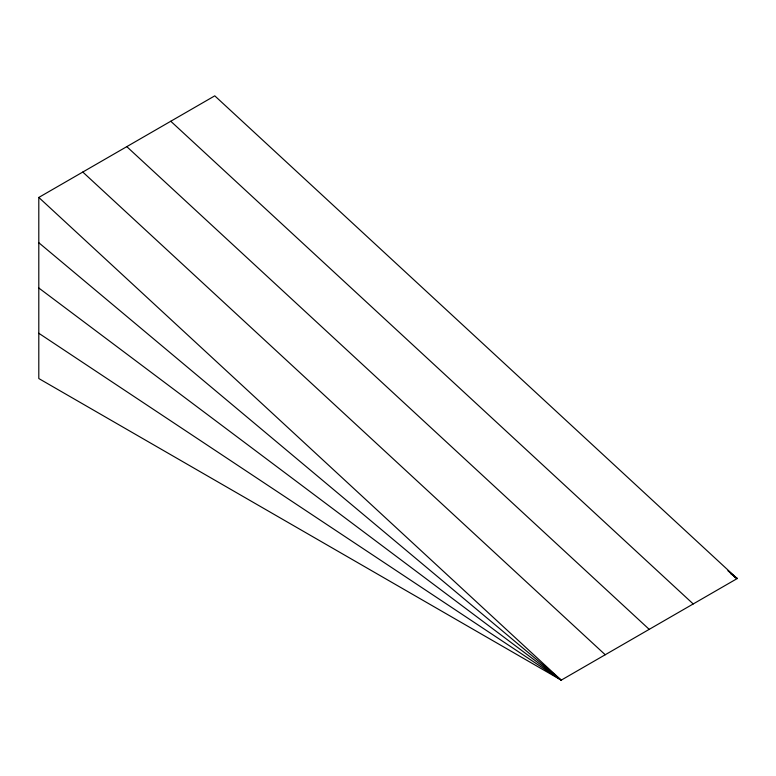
<?xml version="1.0" encoding="UTF-8"?>
<svg xmlns="http://www.w3.org/2000/svg" width="776" height="776" viewBox="0 0 776 776"><rect width="100%" height="100%" fill="white"/><g stroke="black" fill="none" stroke-linecap="round" stroke-linejoin="round"><path stroke-width="1.16" d="M38.8 197.444L214.777 95.846L737.2 578.557L561.223 680.154L38.8 378.533L38.8 197.444L561.223 680.154L38.8 333.263M735.105 577.344L737.2 578.557L727.907 570.767M734.174 576.549L737.2 578.557L730.42 573.464M38.8 287.993L561.223 680.154L38.8 242.723M170.778 121.25L693.21 603.951M126.789 146.645L649.211 629.355M82.789 172.049L605.222 654.75"/></g></svg>
